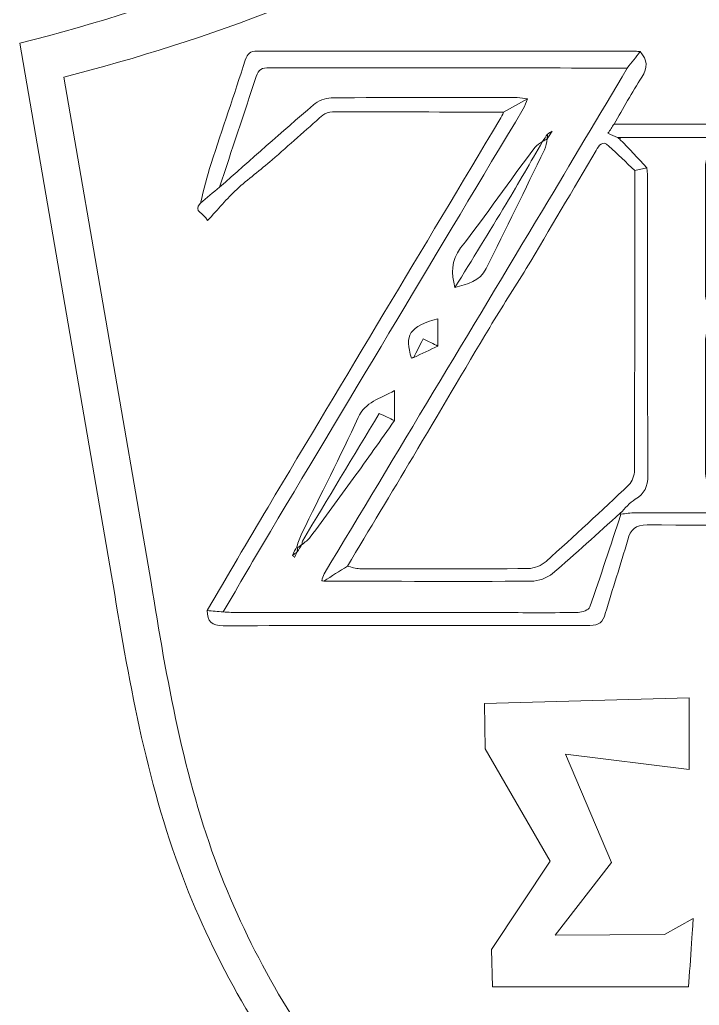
# Model space of a CAD drawing. Header units: inches. Extents: x 0 to 12, y 0 to 12.
# Drawn here: x 3.961 to 4.645, y 0.835 to 1.826 of the extents above; entities that cross this region are included whole.
import ezdxf

# ---------------------------------------------------------------- set-up
doc = ezdxf.new("R2010")
doc.units = ezdxf.units.IN
doc.header["$MEASUREMENT"] = 0

msp = doc.modelspace()

# ---------------------------------------------------------------- linework, layer by layer
at = {"color": 250, "lineweight": 0}
msp.add_line((3.961, 1.80269), (4.0535, 1.26754), dxfattribs=at)
at = {"color": 5, "lineweight": 0}
msp.add_line((4.00533, 1.76871), (4.0932, 1.26032), dxfattribs=at)
at = {"color": 250, "lineweight": 0}
msp.add_arc((3.49659, 3.64803), 1.90288, 284.12606, 312.92928, dxfattribs=at)
at = {"color": 5, "lineweight": 0}
msp.add_arc((3.56414, 3.52178), 1.80773, 284.12606, 312.92928, dxfattribs=at)
for points, knots in [([(4.5856, 1.79423), (4.58127, 1.78874), (4.57694, 1.78325), (4.57261, 1.77776), (4.45248, 1.77781), (4.33235, 1.7778), (4.21222, 1.77805), (4.2051, 1.77807), (4.20125, 1.77639), (4.19892, 1.76915), (4.18693, 1.73198), (4.17443, 1.69497), (4.16211, 1.6579), (4.1557, 1.65259), (4.14929, 1.64727), (4.14287, 1.64196), (4.14644, 1.65519), (4.14947, 1.66859), (4.15368, 1.68161), (4.16493, 1.7164), (4.17684, 1.75097), (4.18812, 1.78576), (4.19018, 1.79211), (4.19292, 1.79484), (4.2, 1.79483), (4.32691, 1.7946), (4.45382, 1.79463), (4.58073, 1.79459), (4.58236, 1.79459), (4.58398, 1.79435), (4.5856, 1.79423)], [0, 0, 0, 0, 1, 1, 1, 2, 2, 2, 3, 3, 3, 4, 4, 4, 5, 5, 5, 6, 6, 6, 7, 7, 7, 8, 8, 8, 9, 9, 9, 10, 10, 10, 10]), ([(4.5856, 1.79423), (4.59301, 1.78609), (4.59349, 1.77814), (4.58723, 1.76852), (4.57726, 1.7532), (4.5685, 1.73709), (4.55923, 1.72132), (4.5573, 1.71841), (4.55537, 1.71551), (4.55311, 1.71209), (4.55686, 1.71049), (4.55976, 1.70925), (4.56267, 1.70801), (4.56353, 1.70735), (4.56439, 1.70669), (4.56524, 1.70602), (4.5743, 1.69652), (4.58336, 1.68701), (4.59242, 1.67751), (4.58829, 1.67656), (4.58417, 1.67561), (4.58004, 1.67466), (4.57139, 1.68289), (4.56278, 1.69116), (4.55407, 1.69933), (4.54718, 1.7058), (4.54409, 1.69954), (4.54135, 1.69493), (4.51778, 1.65537), (4.49457, 1.61559), (4.47091, 1.57609), (4.45897, 1.55616), (4.446, 1.53686), (4.43407, 1.51693), (4.40818, 1.47369), (4.38275, 1.43018), (4.35696, 1.38689), (4.33504, 1.3501), (4.31287, 1.31346), (4.29081, 1.27676), (4.28292, 1.27175), (4.27503, 1.26674), (4.26715, 1.26173), (4.26715, 1.26173), (4.26709, 1.26174), (4.26709, 1.26174), (4.26643, 1.26203), (4.26574, 1.26217), (4.26501, 1.26216), (4.2658, 1.26442), (4.26621, 1.2669), (4.26741, 1.26891), (4.34062, 1.39076), (4.41395, 1.51255), (4.48714, 1.63441), (4.51578, 1.6821), (4.54413, 1.72997), (4.57261, 1.77776), (4.57694, 1.78325), (4.58127, 1.78874), (4.5856, 1.79423)], [0, 0, 0, 0, 1, 1, 1, 2, 2, 2, 3, 3, 3, 4, 4, 4, 5, 5, 5, 6, 6, 6, 7, 7, 7, 8, 8, 8, 9, 9, 9, 10, 10, 10, 11, 11, 11, 12, 12, 12, 13, 13, 13, 14, 14, 14, 15, 15, 15, 16, 16, 16, 17, 17, 17, 18, 18, 18, 19, 19, 19, 20, 20, 20, 20]), ([(4.47229, 1.74662), (4.46873, 1.74711), (4.46517, 1.74801), (4.46161, 1.74801), (4.3993, 1.7481), (4.33698, 1.74827), (4.27467, 1.74776), (4.26856, 1.74771), (4.2613, 1.74466), (4.25659, 1.74063), (4.2248, 1.71341), (4.19354, 1.68555), (4.16211, 1.6579), (4.17443, 1.69497), (4.18693, 1.73198), (4.19892, 1.76915), (4.20125, 1.77639), (4.2051, 1.77807), (4.21222, 1.77805), (4.33235, 1.7778), (4.45248, 1.77781), (4.57261, 1.77776), (4.54413, 1.72997), (4.51578, 1.6821), (4.48714, 1.63441), (4.41395, 1.51255), (4.34062, 1.39076), (4.26741, 1.26891), (4.26621, 1.2669), (4.2658, 1.26442), (4.26501, 1.26216), (4.2657, 1.26202), (4.2664, 1.26188), (4.26709, 1.26174), (4.26709, 1.26174), (4.26715, 1.26173), (4.26715, 1.26173), (4.33671, 1.26159), (4.40628, 1.26123), (4.47585, 1.26168), (4.48314, 1.26172), (4.49188, 1.26485), (4.49743, 1.26953), (4.52063, 1.2891), (4.54288, 1.30981), (4.56549, 1.33011), (4.56549, 1.33011), (4.56621, 1.32916), (4.56621, 1.32916), (4.55587, 1.29798), (4.54576, 1.26672), (4.53479, 1.23576), (4.53376, 1.23285), (4.52727, 1.23036), (4.52326, 1.23028), (4.49847, 1.22978), (4.47367, 1.23003), (4.44887, 1.23003), (4.35984, 1.23003), (4.2708, 1.23002), (4.18177, 1.23006), (4.1765, 1.23006), (4.17123, 1.23052), (4.16596, 1.23077), (4.18174, 1.25778), (4.19729, 1.28492), (4.21335, 1.31176), (4.29813, 1.45345), (4.38305, 1.59506), (4.46786, 1.73674), (4.4697, 1.73982), (4.47083, 1.74332), (4.47229, 1.74662)], [0, 0, 0, 0, 1, 1, 1, 2, 2, 2, 3, 3, 3, 4, 4, 4, 5, 5, 5, 6, 6, 6, 7, 7, 7, 8, 8, 8, 9, 9, 9, 10, 10, 10, 11, 11, 11, 12, 12, 12, 13, 13, 13, 14, 14, 14, 15, 15, 15, 16, 16, 16, 17, 17, 17, 18, 18, 18, 19, 19, 19, 20, 20, 20, 21, 21, 21, 22, 22, 22, 23, 23, 23, 24, 24, 24, 24]), ([(4.47229, 1.74662), (4.46425, 1.74221), (4.4562, 1.7378), (4.44815, 1.73339), (4.39073, 1.73351), (4.3333, 1.73368), (4.27588, 1.7336), (4.27255, 1.7336), (4.26848, 1.7324), (4.26602, 1.73028), (4.24887, 1.71549), (4.23219, 1.70015), (4.21507, 1.68532), (4.20338, 1.6752), (4.19074, 1.66614), (4.17942, 1.65564), (4.1695, 1.64645), (4.16083, 1.63591), (4.15003, 1.62426), (4.14682, 1.63254), (4.13494, 1.63252), (4.14288, 1.64197), (4.14929, 1.64727), (4.1557, 1.65259), (4.16211, 1.6579), (4.19354, 1.68555), (4.2248, 1.71341), (4.25659, 1.74063), (4.2613, 1.74466), (4.26856, 1.74771), (4.27467, 1.74776), (4.33698, 1.74827), (4.3993, 1.7481), (4.46161, 1.74801), (4.46517, 1.74801), (4.46873, 1.74711), (4.47229, 1.74662)], [0, 0, 0, 0, 1, 1, 1, 2, 2, 2, 3, 3, 3, 4, 4, 4, 5, 5, 5, 6, 6, 6, 7, 7, 7, 8, 8, 8, 9, 9, 9, 10, 10, 10, 11, 11, 11, 12, 12, 12, 12]), ([(4.16595, 1.23077), (4.16054, 1.23124), (4.15514, 1.23171), (4.14973, 1.23217), (4.17013, 1.26686), (4.19032, 1.30167), (4.21097, 1.3362), (4.28867, 1.46614), (4.36651, 1.59598), (4.44427, 1.72587), (4.44572, 1.72828), (4.44687, 1.73088), (4.44815, 1.73339), (4.4562, 1.7378), (4.46425, 1.74221), (4.47229, 1.74662), (4.47083, 1.74332), (4.4697, 1.73982), (4.46786, 1.73674), (4.38305, 1.59506), (4.29813, 1.45345), (4.21335, 1.31176), (4.19729, 1.28492), (4.18174, 1.25778), (4.16595, 1.23077)], [0, 0, 0, 0, 1, 1, 1, 2, 2, 2, 3, 3, 3, 4, 4, 4, 5, 5, 5, 6, 6, 6, 7, 7, 7, 8, 8, 8, 8]), ([(4.92773, 1.72095), (4.92348, 1.71664), (4.91923, 1.71233), (4.91498, 1.70802), (4.87094, 1.70802), (4.82691, 1.70802), (4.78288, 1.70803), (4.7775, 1.72168), (4.77193, 1.71229), (4.76641, 1.70816), (4.76544, 1.70811), (4.76448, 1.70806), (4.76352, 1.70801), (4.69754, 1.70802), (4.63156, 1.70802), (4.56558, 1.70802), (4.56461, 1.70802), (4.56364, 1.70802), (4.56267, 1.70801), (4.55976, 1.70925), (4.55686, 1.71049), (4.55311, 1.71209), (4.55537, 1.71551), (4.5573, 1.71841), (4.55923, 1.72132), (4.67841, 1.72134), (4.79758, 1.72136), (4.91676, 1.72136), (4.92042, 1.72136), (4.92408, 1.72109), (4.92773, 1.72095)], [0, 0, 0, 0, 1, 1, 1, 2, 2, 2, 3, 3, 3, 4, 4, 4, 5, 5, 5, 6, 6, 6, 7, 7, 7, 8, 8, 8, 9, 9, 9, 10, 10, 10, 10]), ([(4.49219, 1.71133), (4.49219, 1.71133), (4.49227, 1.71139), (4.49227, 1.71139), (4.49063, 1.70893), (4.489, 1.70646), (4.48736, 1.70399), (4.48736, 1.70399), (4.48736, 1.70398), (4.48736, 1.70398), (4.48466, 1.70197), (4.48129, 1.70047), (4.47938, 1.69789), (4.4545, 1.66422), (4.43039, 1.62997), (4.40483, 1.59684), (4.39477, 1.5838), (4.39554, 1.57107), (4.39916, 1.55703), (4.41147, 1.56036), (4.42426, 1.56329), (4.4306, 1.57607), (4.45031, 1.6158), (4.46982, 1.65563), (4.48922, 1.69551), (4.49086, 1.6989), (4.49114, 1.70295), (4.49205, 1.70669), (4.49205, 1.70669), (4.49201, 1.70661), (4.49201, 1.70661), (4.49368, 1.70915), (4.49535, 1.71169), (4.49703, 1.71423), (4.49541, 1.71326), (4.4938, 1.71229), (4.49219, 1.71133)], [0, 0, 0, 0, 1, 1, 1, 2, 2, 2, 3, 3, 3, 4, 4, 4, 5, 5, 5, 6, 6, 6, 7, 7, 7, 8, 8, 8, 9, 9, 9, 10, 10, 10, 11, 11, 11, 12, 12, 12, 12]), ([(4.49205, 1.70669), (4.49114, 1.70295), (4.49086, 1.6989), (4.48922, 1.69551), (4.46982, 1.65563), (4.45031, 1.6158), (4.4306, 1.57607), (4.42426, 1.56329), (4.41147, 1.56036), (4.39916, 1.55703), (4.41634, 1.58507), (4.43367, 1.613), (4.45062, 1.64116), (4.46313, 1.66194), (4.47513, 1.68303), (4.48736, 1.70398), (4.48736, 1.70398), (4.48736, 1.70399), (4.48736, 1.70399), (4.48892, 1.70489), (4.49049, 1.70579), (4.49205, 1.70669)], [0, 0, 0, 0, 1, 1, 1, 2, 2, 2, 3, 3, 3, 4, 4, 4, 5, 5, 5, 6, 6, 6, 7, 7, 7, 7]), ([(4.49205, 1.70669), (4.49049, 1.70579), (4.48892, 1.70489), (4.48736, 1.70399), (4.489, 1.70646), (4.49063, 1.70893), (4.49227, 1.71139), (4.49218, 1.7098), (4.49209, 1.7082), (4.49201, 1.70661), (4.49201, 1.70661), (4.49205, 1.70669), (4.49205, 1.70669)], [0, 0, 0, 0, 1, 1, 1, 2, 2, 2, 3, 3, 3, 4, 4, 4, 4]), ([(4.49201, 1.70661), (4.49209, 1.7082), (4.49218, 1.7098), (4.49227, 1.71139), (4.49227, 1.71139), (4.49219, 1.71133), (4.49219, 1.71133), (4.4938, 1.71229), (4.49541, 1.71326), (4.49703, 1.71423), (4.49535, 1.71169), (4.49368, 1.70915), (4.49201, 1.70661)], [0, 0, 0, 0, 1, 1, 1, 2, 2, 2, 3, 3, 3, 4, 4, 4, 4]), ([(4.49703, 1.71423), (4.49541, 1.71326), (4.4938, 1.71229), (4.49219, 1.71133), (4.4938, 1.71229), (4.49541, 1.71326), (4.49703, 1.71423)], [0, 0, 0, 0, 1, 1, 1, 2, 2, 2, 2]), ([(4.56558, 1.70802), (4.56549, 1.70735), (4.56538, 1.70669), (4.56525, 1.70602), (4.56439, 1.70669), (4.56353, 1.70735), (4.56267, 1.70801), (4.56364, 1.70802), (4.56461, 1.70802), (4.56558, 1.70802)], [0, 0, 0, 0, 1, 1, 1, 2, 2, 2, 3, 3, 3, 3]), ([(4.56558, 1.70802), (4.63156, 1.70802), (4.69754, 1.70802), (4.76351, 1.70802), (4.76437, 1.70749), (4.76523, 1.70696), (4.76608, 1.70643), (4.76596, 1.66213), (4.76585, 1.61782), (4.76573, 1.57352), (4.75266, 1.60705), (4.73966, 1.64059), (4.72644, 1.67405), (4.72491, 1.67792), (4.72217, 1.68131), (4.71999, 1.68492), (4.69762, 1.68492), (4.67524, 1.68492), (4.6521, 1.68492), (4.6519, 1.68361), (4.65137, 1.68168), (4.65137, 1.67975), (4.65132, 1.636), (4.65128, 1.59226), (4.65143, 1.54851), (4.65144, 1.54551), (4.65297, 1.54251), (4.65379, 1.53951), (4.68083, 1.53234), (4.69411, 1.53673), (4.70956, 1.55783), (4.71387, 1.56373), (4.71839, 1.56947), (4.72282, 1.57528), (4.72282, 1.54045), (4.72282, 1.50561), (4.72282, 1.46786), (4.71369, 1.48157), (4.70651, 1.49279), (4.69882, 1.50364), (4.69668, 1.50664), (4.69314, 1.51044), (4.69003, 1.51064), (4.67763, 1.51144), (4.66515, 1.51097), (4.65226, 1.51097), (4.65181, 1.50763), (4.65132, 1.50569), (4.65132, 1.50375), (4.65127, 1.4591), (4.65123, 1.41444), (4.65137, 1.36979), (4.65138, 1.3667), (4.65273, 1.36363), (4.65346, 1.36055), (4.65425, 1.35984), (4.65505, 1.35914), (4.65584, 1.35843), (4.67457, 1.35855), (4.69333, 1.35928), (4.71202, 1.35851), (4.72127, 1.35813), (4.72463, 1.36161), (4.7272, 1.36989), (4.74011, 1.41147), (4.75363, 1.45285), (4.76693, 1.4943), (4.76727, 1.45772), (4.76766, 1.42114), (4.76792, 1.38456), (4.76805, 1.36714), (4.76794, 1.34972), (4.76794, 1.3311), (4.7626, 1.33086), (4.75828, 1.3305), (4.75397, 1.33049), (4.6962, 1.33046), (4.63844, 1.3305), (4.58067, 1.33041), (4.57585, 1.3304), (4.57102, 1.3296), (4.5662, 1.32917), (4.56621, 1.32916), (4.56549, 1.33011), (4.56549, 1.33011), (4.57043, 1.33482), (4.57475, 1.34056), (4.58047, 1.34399), (4.5899, 1.34966), (4.59333, 1.35674), (4.59328, 1.36784), (4.59289, 1.46661), (4.59306, 1.56538), (4.59303, 1.66415), (4.59303, 1.6686), (4.59263, 1.67306), (4.59242, 1.67751), (4.58336, 1.68701), (4.5743, 1.69652), (4.56525, 1.70602), (4.56538, 1.70669), (4.56549, 1.70735), (4.56558, 1.70802)], [0, 0, 0, 0, 1, 1, 1, 2, 2, 2, 3, 3, 3, 4, 4, 4, 5, 5, 5, 6, 6, 6, 7, 7, 7, 8, 8, 8, 9, 9, 9, 10, 10, 10, 11, 11, 11, 12, 12, 12, 13, 13, 13, 14, 14, 14, 15, 15, 15, 16, 16, 16, 17, 17, 17, 18, 18, 18, 19, 19, 19, 20, 20, 20, 21, 21, 21, 22, 22, 22, 23, 23, 23, 24, 24, 24, 25, 25, 25, 26, 26, 26, 27, 27, 27, 28, 28, 28, 29, 29, 29, 30, 30, 30, 31, 31, 31, 32, 32, 32, 33, 33, 33, 34, 34, 34, 34]), ([(5.13264, 1.70201), (5.16042, 1.69017), (5.18067, 1.67128), (5.19481, 1.64388), (5.21418, 1.60636), (5.22299, 1.56704), (5.22302, 1.52534), (5.22302, 1.51662), (5.2216, 1.50789), (5.22084, 1.49917), (5.22144, 1.49084), (5.22413, 1.482), (5.22225, 1.47428), (5.21661, 1.45118), (5.20927, 1.4285), (5.20238, 1.40572), (5.20064, 1.39999), (5.1981, 1.3945), (5.19593, 1.3889), (5.18535, 1.37751), (5.17475, 1.36614), (5.16423, 1.35469), (5.16381, 1.35423), (5.1641, 1.35313), (5.16406, 1.35232), (5.16406, 1.35232), (5.16409, 1.35258), (5.16409, 1.35258), (5.1406, 1.33214), (5.11066, 1.32768), (5.08215, 1.32001), (5.07368, 1.31774), (5.06437, 1.31802), (5.05545, 1.31802), (4.90115, 1.31791), (4.74684, 1.3178), (4.59254, 1.31822), (4.58065, 1.31826), (4.57599, 1.31391), (4.57299, 1.3032), (4.56602, 1.27836), (4.55767, 1.25391), (4.55048, 1.22913), (4.54801, 1.22059), (4.54444, 1.21711), (4.53474, 1.21713), (4.41179, 1.21739), (4.28883, 1.21724), (4.16588, 1.21678), (4.15427, 1.21673), (4.14988, 1.22155), (4.14973, 1.23217), (4.15514, 1.23171), (4.16054, 1.23124), (4.16596, 1.23077), (4.17123, 1.23052), (4.1765, 1.23006), (4.18177, 1.23006), (4.2708, 1.23002), (4.35984, 1.23003), (4.44887, 1.23003), (4.47367, 1.23003), (4.49847, 1.22978), (4.52326, 1.23028), (4.52727, 1.23036), (4.53376, 1.23285), (4.53479, 1.23576), (4.54576, 1.26672), (4.55587, 1.29798), (4.5662, 1.32917), (4.57102, 1.3296), (4.57585, 1.3304), (4.58067, 1.33041), (4.63844, 1.3305), (4.6962, 1.33046), (4.75397, 1.33049), (4.75828, 1.3305), (4.7626, 1.33086), (4.76794, 1.3311), (4.76794, 1.34972), (4.76805, 1.36714), (4.76792, 1.38456), (4.76766, 1.42114), (4.76727, 1.45772), (4.76693, 1.4943), (4.77072, 1.49822), (4.7745, 1.50214), (4.77828, 1.50606), (4.77955, 1.50295), (4.78189, 1.49985), (4.78191, 1.49673), (4.78222, 1.44868), (4.78222, 1.40062), (4.7823, 1.35256), (4.78109, 1.34703), (4.77955, 1.34153), (4.7789, 1.33593), (4.77872, 1.33431), (4.78109, 1.33238), (4.78229, 1.33059), (4.84401, 1.33059), (4.90572, 1.33059), (4.96843, 1.33059), (4.96843, 1.34243), (4.96849, 1.35255), (4.96842, 1.36266), (4.96813, 1.40662), (4.96781, 1.45057), (4.96749, 1.49453), (4.97141, 1.49916), (4.97533, 1.50378), (4.97925, 1.50841), (4.98049, 1.50532), (4.9828, 1.50224), (4.98283, 1.49914), (4.98316, 1.4517), (4.9832, 1.40426), (4.98331, 1.35682), (4.98166, 1.34852), (4.98001, 1.34022), (4.97836, 1.33193), (4.98232, 1.33142), (4.9863, 1.33041), (4.99025, 1.33048), (5.01747, 1.331), (5.0447, 1.33146), (5.0719, 1.33246), (5.1306, 1.33463), (5.17502, 1.36735), (5.19383, 1.42285), (5.20828, 1.46549), (5.2103, 1.50935), (5.2061, 1.55398), (5.20051, 1.61332), (5.1808, 1.66389), (5.12511, 1.69396), (5.12762, 1.69664), (5.13013, 1.69933), (5.13264, 1.70201)], [0, 0, 0, 0, 1, 1, 1, 2, 2, 2, 3, 3, 3, 4, 4, 4, 5, 5, 5, 6, 6, 6, 7, 7, 7, 8, 8, 8, 9, 9, 9, 10, 10, 10, 11, 11, 11, 12, 12, 12, 13, 13, 13, 14, 14, 14, 15, 15, 15, 16, 16, 16, 17, 17, 17, 18, 18, 18, 19, 19, 19, 20, 20, 20, 21, 21, 21, 22, 22, 22, 23, 23, 23, 24, 24, 24, 25, 25, 25, 26, 26, 26, 27, 27, 27, 28, 28, 28, 29, 29, 29, 30, 30, 30, 31, 31, 31, 32, 32, 32, 33, 33, 33, 34, 34, 34, 35, 35, 35, 36, 36, 36, 37, 37, 37, 38, 38, 38, 39, 39, 39, 40, 40, 40, 41, 41, 41, 42, 42, 42, 43, 43, 43, 44, 44, 44, 45, 45, 45, 46, 46, 46, 46]), ([(4.48736, 1.70398), (4.47513, 1.68303), (4.46313, 1.66194), (4.45062, 1.64116), (4.43367, 1.613), (4.41634, 1.58507), (4.39916, 1.55703), (4.39554, 1.57107), (4.39477, 1.5838), (4.40483, 1.59684), (4.43039, 1.62997), (4.4545, 1.66422), (4.47938, 1.69789), (4.48129, 1.70047), (4.48466, 1.70197), (4.48736, 1.70398)], [0, 0, 0, 0, 1, 1, 1, 2, 2, 2, 3, 3, 3, 4, 4, 4, 5, 5, 5, 5]), ([(4.29081, 1.27676), (4.29498, 1.27586), (4.29915, 1.2742), (4.30332, 1.27419), (4.35985, 1.27402), (4.41638, 1.27385), (4.4729, 1.2744), (4.47898, 1.27445), (4.4863, 1.27751), (4.49088, 1.2816), (4.51905, 1.30679), (4.54676, 1.3325), (4.57412, 1.35858), (4.57762, 1.3619), (4.57979, 1.36833), (4.57981, 1.37333), (4.58013, 1.47378), (4.58005, 1.57422), (4.58004, 1.67466), (4.58417, 1.67561), (4.58829, 1.67656), (4.59242, 1.67751), (4.59263, 1.67306), (4.59303, 1.6686), (4.59303, 1.66415), (4.59306, 1.56538), (4.59289, 1.46661), (4.59328, 1.36784), (4.59333, 1.35674), (4.5899, 1.34966), (4.58047, 1.34399), (4.57475, 1.34056), (4.57043, 1.33482), (4.56549, 1.33011), (4.54288, 1.30981), (4.52063, 1.2891), (4.49743, 1.26953), (4.49188, 1.26485), (4.48314, 1.26172), (4.47585, 1.26168), (4.40628, 1.26123), (4.33671, 1.26159), (4.26715, 1.26173), (4.27503, 1.26674), (4.28292, 1.27175), (4.29081, 1.27676)], [0, 0, 0, 0, 1, 1, 1, 2, 2, 2, 3, 3, 3, 4, 4, 4, 5, 5, 5, 6, 6, 6, 7, 7, 7, 8, 8, 8, 9, 9, 9, 10, 10, 10, 11, 11, 11, 12, 12, 12, 13, 13, 13, 14, 14, 14, 15, 15, 15, 15]), ([(4.3577, 1.48668), (4.3577, 1.48668), (4.3576, 1.4866), (4.3576, 1.4866), (4.36574, 1.49046), (4.37389, 1.49432), (4.38203, 1.49818), (4.38203, 1.50718), (4.38203, 1.51617), (4.38203, 1.52568), (4.35366, 1.51848), (4.34757, 1.50864), (4.35552, 1.48604), (4.35625, 1.48625), (4.35697, 1.48647), (4.3577, 1.48668)], [0, 0, 0, 0, 1, 1, 1, 2, 2, 2, 3, 3, 3, 4, 4, 4, 5, 5, 5, 5]), ([(4.35552, 1.48604), (4.34757, 1.50864), (4.35366, 1.51848), (4.38203, 1.52568), (4.38203, 1.51617), (4.38203, 1.50718), (4.38203, 1.49818), (4.37743, 1.50038), (4.37284, 1.50258), (4.36707, 1.50534), (4.36362, 1.49851), (4.36061, 1.49255), (4.3576, 1.4866), (4.3576, 1.4866), (4.3577, 1.48668), (4.3577, 1.48668), (4.35692, 1.48666), (4.35619, 1.48645), (4.35552, 1.48604)], [0, 0, 0, 0, 1, 1, 1, 2, 2, 2, 3, 3, 3, 4, 4, 4, 5, 5, 5, 6, 6, 6, 6]), ([(4.3576, 1.4866), (4.36061, 1.49255), (4.36362, 1.49851), (4.36707, 1.50534), (4.37284, 1.50258), (4.37743, 1.50038), (4.38203, 1.49818), (4.37389, 1.49432), (4.36574, 1.49046), (4.3576, 1.4866)], [0, 0, 0, 0, 1, 1, 1, 2, 2, 2, 3, 3, 3, 3]), ([(4.35552, 1.48604), (4.35619, 1.48645), (4.35692, 1.48666), (4.3577, 1.48668), (4.35697, 1.48647), (4.35625, 1.48625), (4.35552, 1.48604)], [0, 0, 0, 0, 1, 1, 1, 2, 2, 2, 2]), ([(4.24026, 1.29106), (4.24189, 1.29353), (4.24353, 1.296), (4.24516, 1.29848), (4.24516, 1.29848), (4.24517, 1.29848), (4.24517, 1.29848), (4.24796, 1.30096), (4.25127, 1.30305), (4.25346, 1.30597), (4.26805, 1.32549), (4.28252, 1.3451), (4.2968, 1.36485), (4.31077, 1.38419), (4.32446, 1.40373), (4.33827, 1.42319), (4.33827, 1.4324), (4.33827, 1.44162), (4.33827, 1.45335), (4.32341, 1.44485), (4.309, 1.44218), (4.30164, 1.42614), (4.28369, 1.38698), (4.26396, 1.34863), (4.24506, 1.3099), (4.24295, 1.30558), (4.24159, 1.30089), (4.23989, 1.29637), (4.23846, 1.29348), (4.23703, 1.2906), (4.23561, 1.28772), (4.23632, 1.28699), (4.23703, 1.28626), (4.23774, 1.28553), (4.23862, 1.2874), (4.23949, 1.28928), (4.24037, 1.29116), (4.24037, 1.29116), (4.24026, 1.29106), (4.24026, 1.29106)], [0, 0, 0, 0, 1, 1, 1, 2, 2, 2, 3, 3, 3, 4, 4, 4, 5, 5, 5, 6, 6, 6, 7, 7, 7, 8, 8, 8, 9, 9, 9, 10, 10, 10, 11, 11, 11, 12, 12, 12, 13, 13, 13, 13]), ([(4.23988, 1.29638), (4.24159, 1.30089), (4.24295, 1.30558), (4.24506, 1.3099), (4.26396, 1.34863), (4.28369, 1.38698), (4.30164, 1.42614), (4.309, 1.44218), (4.32341, 1.44485), (4.33827, 1.45335), (4.33827, 1.44162), (4.33827, 1.4324), (4.33827, 1.42319), (4.33331, 1.42553), (4.32835, 1.42787), (4.32299, 1.4304), (4.29685, 1.38705), (4.27118, 1.34452), (4.24559, 1.30195), (4.24504, 1.30104), (4.24529, 1.29965), (4.24517, 1.29848), (4.24517, 1.29848), (4.24516, 1.29848), (4.24516, 1.29848), (4.24372, 1.2975), (4.24229, 1.29652), (4.24085, 1.29554), (4.24053, 1.29582), (4.2402, 1.2961), (4.23988, 1.29638)], [0, 0, 0, 0, 1, 1, 1, 2, 2, 2, 3, 3, 3, 4, 4, 4, 5, 5, 5, 6, 6, 6, 7, 7, 7, 8, 8, 8, 9, 9, 9, 10, 10, 10, 10]), ([(4.24517, 1.29848), (4.24529, 1.29965), (4.24504, 1.30104), (4.24559, 1.30195), (4.27118, 1.34452), (4.29685, 1.38705), (4.32299, 1.4304), (4.32835, 1.42787), (4.33331, 1.42553), (4.33827, 1.42319), (4.32446, 1.40373), (4.31077, 1.38419), (4.2968, 1.36485), (4.28252, 1.3451), (4.26805, 1.32549), (4.25346, 1.30597), (4.25127, 1.30305), (4.24796, 1.30096), (4.24517, 1.29848)], [0, 0, 0, 0, 1, 1, 1, 2, 2, 2, 3, 3, 3, 4, 4, 4, 5, 5, 5, 6, 6, 6, 6]), ([(4.24026, 1.29106), (4.24046, 1.29255), (4.24065, 1.29405), (4.24085, 1.29554), (4.24229, 1.29652), (4.24372, 1.2975), (4.24516, 1.29848), (4.24353, 1.296), (4.24189, 1.29353), (4.24026, 1.29106)], [0, 0, 0, 0, 1, 1, 1, 2, 2, 2, 3, 3, 3, 3]), ([(4.24037, 1.29116), (4.23878, 1.29001), (4.23719, 1.28887), (4.23561, 1.28772), (4.23703, 1.2906), (4.23846, 1.29348), (4.23988, 1.29637), (4.2402, 1.2961), (4.24053, 1.29582), (4.24085, 1.29554), (4.24065, 1.29405), (4.24046, 1.29255), (4.24026, 1.29106), (4.24026, 1.29106), (4.24037, 1.29116), (4.24037, 1.29116)], [0, 0, 0, 0, 1, 1, 1, 2, 2, 2, 3, 3, 3, 4, 4, 4, 5, 5, 5, 5]), ([(4.24037, 1.29116), (4.23949, 1.28928), (4.23862, 1.2874), (4.23774, 1.28553), (4.23703, 1.28626), (4.23632, 1.28699), (4.23561, 1.28772), (4.23719, 1.28887), (4.23878, 1.29001), (4.24037, 1.29116)], [0, 0, 0, 0, 1, 1, 1, 2, 2, 2, 3, 3, 3, 3]), ([(4.79538, 0.29816), (4.69265, 0.37462), (4.5123, 0.50883), (4.28714, 0.72825), (4.14126, 0.97762), (4.10907, 1.16246), (4.0932, 1.26032)], [0, 0, 0, 0, 0.0808468, 0.1419248, 0.197496, 0.2597021, 0.2597021, 0.2597021, 0.2597021]), ([(4.26709, 1.26174), (4.2664, 1.26188), (4.2657, 1.26202), (4.26501, 1.26216), (4.26574, 1.26217), (4.26643, 1.26203), (4.26709, 1.26174)], [0, 0, 0, 0, 1, 1, 1, 2, 2, 2, 2])]:
    msp.add_open_spline(points, degree=3, knots=knots, dxfattribs=at)
at = {"color": 250, "lineweight": 0}
msp.add_open_spline([(4.79263, 0.25475), (4.68449, 0.33523), (4.49466, 0.47651), (4.25764, 0.70747), (4.10409, 0.96997), (4.0702, 1.16454), (4.0535, 1.26754)], degree=3, knots=[0, 0, 0, 0, 0.0808468, 0.1419248, 0.197496, 0.2597021, 0.2597021, 0.2597021, 0.2597021], dxfattribs=at)
at = {"color": 2, "lineweight": 0}
msp.add_open_spline([(4.51031, 1.0878), (4.51031, 1.0878), (4.55674, 0.97889), (4.55674, 0.97889), (4.55674, 0.97889), (4.50002, 0.90552), (4.50002, 0.90552), (4.50002, 0.90552), (4.61011, 0.90621), (4.61011, 0.90621), (4.61011, 0.90621), (4.63893, 0.92242), (4.63893, 0.92242), (4.63893, 0.92242), (4.63599, 0.87856), (4.63432, 0.85378), (4.5613, 0.85378), (4.43682, 0.85378), (4.43682, 0.85378), (4.43682, 0.85378), (4.43603, 0.8912), (4.43603, 0.8912), (4.43603, 0.8912), (4.4951, 0.98025), (4.4951, 0.98025), (4.4951, 0.98025), (4.42948, 1.09299), (4.42948, 1.09299), (4.42948, 1.09299), (4.42891, 1.13882), (4.42891, 1.13882), (4.42891, 1.13882), (4.63478, 1.1445), (4.63478, 1.1445), (4.63481, 1.12042), (4.63484, 1.09634), (4.63488, 1.07227), (4.63488, 1.07227), (4.51031, 1.0878), (4.51031, 1.0878)], degree=3, knots=[0, 0, 0, 0, 1, 1, 1, 2, 2, 2, 3, 3, 3, 4, 4, 4, 5, 5, 5, 6, 6, 6, 7, 7, 7, 8, 8, 8, 9, 9, 9, 10, 10, 10, 11, 11, 11, 12, 12, 12, 13, 13, 13, 13], dxfattribs=at)

doc.saveas('drawing.dxf')
